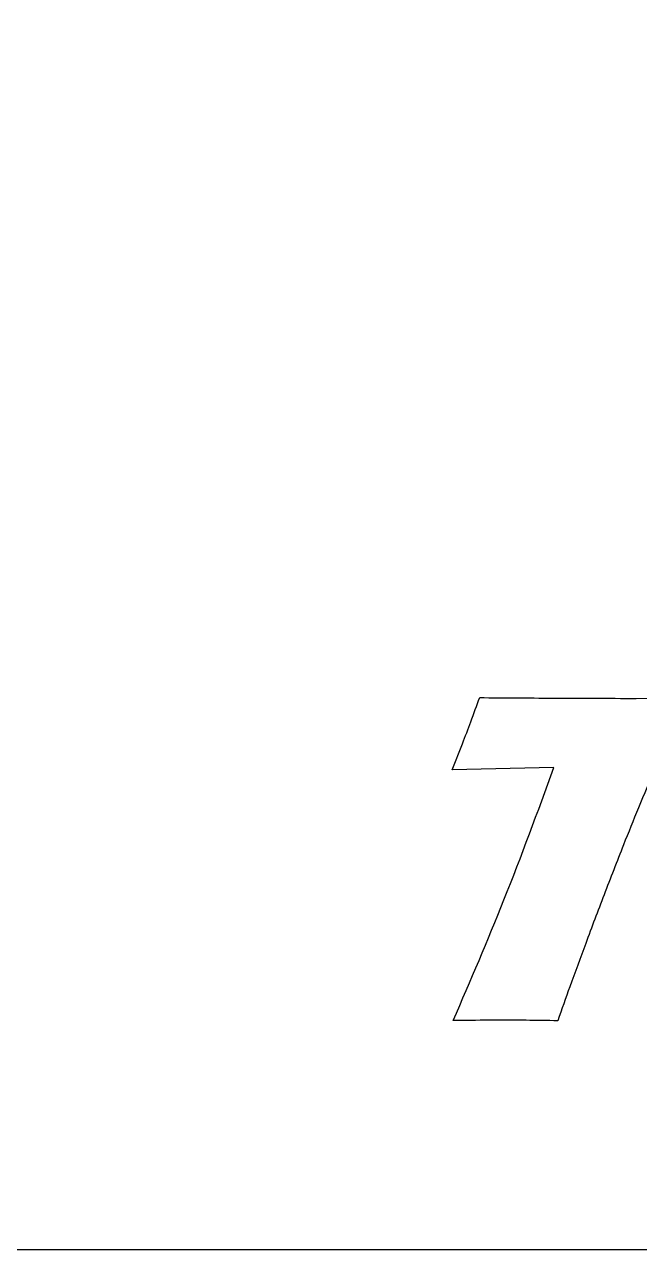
# Model space of a CAD drawing. Header units: millimetres. Extents: x 5 to 293, y 5 to 302.
# Drawn here: x 115.71 to 129.04, y 11.9 to 38.45 of the extents above; entities that cross this region are included whole.
import ezdxf

# ---------------------------------------------------------------- set-up
doc = ezdxf.new("R2010")
doc.units = ezdxf.units.MM
doc.layers.get('0').update_dxf_attribs({"linetype": 'CONTINUOUS'})

msp = doc.modelspace()

# ---------------------------------------------------------------- linework, layer by layer
for p, q in [((128.966, 23.847), (130.234, 23.85)), ((124.983, 22.296), (125.203, 22.865)), ((127.185, 22.348), (124.983, 22.296))]:
    msp.add_line(p, q)
msp.add_lwpolyline([(112.919, 22.88, 1.046586), (112.419, 11.903), (188.419, 11.903, 1.046586), (187.919, 22.88), (187.919, 62.522, 1.046586), (188.419, 73.499), (112.419, 73.499, 1.046586), (112.919, 62.522)], format="xyb", close=True)
for points, knots in [([(125.203, 22.865), (125.264, 23.024), (125.391, 23.356), (125.513, 23.69), (125.576, 23.864)], [0, 0, 0, 0, 0.0511111, 0.1066479, 0.1066479, 0.1066479, 0.1066479]), ([(125.576, 23.864), (126.101, 23.86), (127.231, 23.852), (128.361, 23.849), (128.966, 23.847)], [0, 0, 0, 0, 0.1573797, 0.3390326, 0.3390326, 0.3390326, 0.3390326]), ([(125.003, 16.866), (125.377, 17.734), (126.155, 19.542), (126.833, 21.389), (127.185, 22.348)], [0, 0, 0, 0, 0.283715, 0.5901856, 0.5901856, 0.5901856, 0.5901856]), ([(129.382, 22.344), (129.259, 22.054), (129.023, 21.499), (128.798, 20.939), (128.691, 20.671)], [0, 0, 0, 0, 0.0944629, 0.1809532, 0.1809532, 0.1809532, 0.1809532]), ([(128.691, 20.671), (128.55, 20.311), (128.272, 19.601), (128.004, 18.887), (127.873, 18.536)], [0, 0, 0, 0, 0.11626, 0.2286847, 0.2286847, 0.2286847, 0.2286847]), ([(127.873, 18.536), (127.757, 18.224), (127.55, 17.668), (127.355, 17.107), (127.268, 16.861)], [0, 0, 0, 0, 0.0997724, 0.1780767, 0.1780767, 0.1780767, 0.1780767]), ([(126.186, 16.873), (126.05, 16.873), (125.656, 16.871), (125.262, 16.868), (125.003, 16.866)], [0, 0, 0, 0, 0.0405737, 0.1182257, 0.1182257, 0.1182257, 0.1182257]), ([(127.268, 16.861), (127.039, 16.864), (126.678, 16.87), (126.317, 16.872), (126.186, 16.873)], [0, 0, 0, 0, 0.0689245, 0.1082984, 0.1082984, 0.1082984, 0.1082984])]:
    msp.add_open_spline(points, degree=3, knots=knots)

doc.saveas('drawing.dxf')
